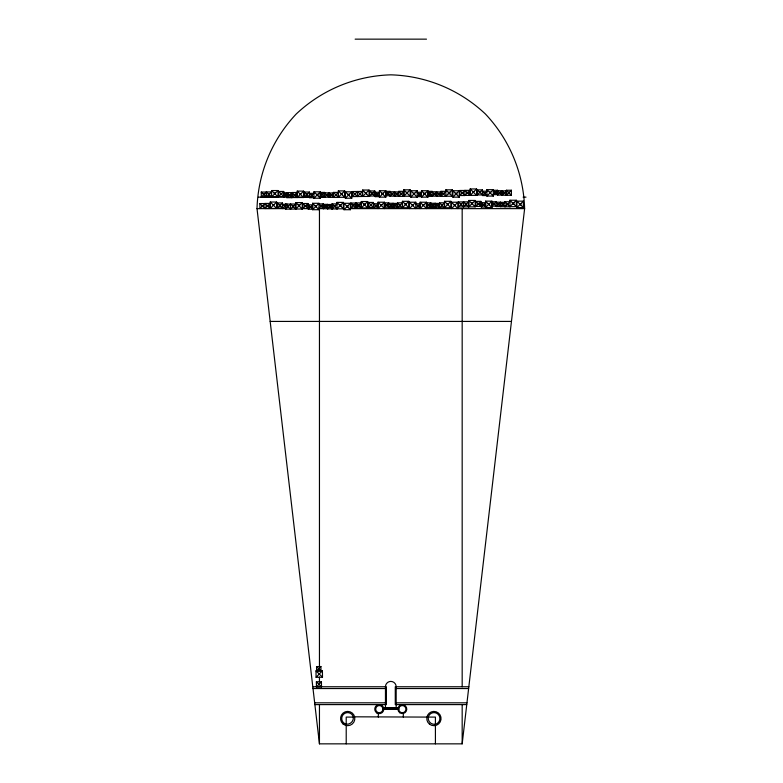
<?xml version="1.0" encoding="UTF-8"?>
<svg xmlns="http://www.w3.org/2000/svg" width="783" height="783" viewBox="0 0 783 783"><rect width="100%" height="100%" fill="white"/><g stroke="black" fill="none" stroke-linecap="round" stroke-linejoin="round"><path stroke-width="1.17" d="M462.176 743.85L524.62 208.63C523.602 173.337 509.664 139.707 485.431 114.024C459.748 89.781 426.118 75.853 390.815 74.835C355.511 75.853 321.882 89.781 296.199 114.024C271.965 139.707 258.028 173.337 257.01 208.63L319.454 743.85L462.176 743.85L462.176 704.602M316.616 670.953L320.922 666.529L320.981 670.894L316.616 670.953L316.557 666.587L320.922 666.529M316.087 677.275L322.41 670.777L322.498 677.187L316.087 677.275L315.999 670.865L322.41 670.777M316.449 686.916L321.421 681.797L316.381 681.866L316.449 686.916L321.5 686.838L321.421 681.797M261.268 197.11L266.308 192.06L261.268 192.06L261.268 197.11L271.417 196.983L271.417 191.933L266.377 191.933L266.377 196.983L271.417 191.933M271.603 196.944L278.014 190.543L271.603 190.543L271.603 196.944L278.014 196.944L278.014 190.543M270.047 203.433L264.997 208.474L270.047 208.474L270.047 203.433L264.997 203.433L264.938 208.601L259.887 203.551L264.938 203.551L259.887 208.601L259.887 203.551M278.709 196.513L283.759 191.463L278.709 191.463L278.709 196.513L283.759 196.513L283.759 191.463M270.233 208.444L276.644 202.034L276.644 208.444L270.233 208.444L270.233 202.034L276.644 202.034M288.438 192.775L284.072 197.14L284.072 192.775L288.438 192.775L288.438 194.957M286.872 197.678L291.912 192.628L286.872 192.628L286.872 197.678L291.912 197.678L291.912 192.628M277.339 208.004L282.389 202.954L277.339 202.954L277.339 208.004L282.389 208.004L282.389 202.954M291.981 197.551L297.021 192.51L297.021 197.551L291.981 197.551L291.981 192.51L297.021 192.51M287.067 204.275L282.702 208.63L282.702 204.275L287.067 204.275L287.067 207.544M285.501 209.169L295.651 209.041L295.651 204.001L285.501 204.118L285.501 209.169L290.542 204.118M297.217 197.522L303.618 191.111L297.217 191.111L297.217 197.522L303.618 197.522L303.618 191.111M290.61 209.041L295.651 204.001M304.313 197.081L309.363 192.031L304.313 192.031L304.313 197.081L309.363 197.081L309.363 192.031M295.837 209.012L302.248 202.601L295.837 202.601L295.837 209.012L302.248 209.012L302.248 202.601M309.676 197.717L314.042 193.352L309.676 193.352L309.676 197.717L314.042 197.717L309.676 193.352M307.993 203.521L302.943 208.572L302.943 203.521L307.993 203.521L307.993 208.572L302.943 203.521M313.963 198.216L320.364 191.806L313.963 191.806L313.963 198.216L320.364 198.216L320.364 191.806M320.267 196.787L324.632 192.422L320.267 192.422L320.267 196.787L324.632 196.787L320.267 192.422M308.306 209.208L312.671 204.843L308.306 204.843L308.306 209.208L312.671 209.208L312.671 204.843M328.958 192.863L328.958 197.228L324.593 192.863L328.958 192.863L324.593 197.228L324.632 192.422M312.583 209.707L318.994 203.296L318.994 209.707L312.583 209.707L312.583 203.296L318.994 203.296M329.163 197.355L333.529 192.99L329.163 192.99L329.163 197.355L333.529 197.355L329.163 192.99M323.262 203.923L318.896 208.278L323.262 208.278L323.262 203.923L318.896 203.923L323.262 208.278M333.392 197.443L338.432 192.403L333.392 192.403L333.392 197.443L338.432 197.443L338.432 192.403M323.222 208.718L327.588 204.353L323.222 204.353L323.222 208.718L327.588 208.718L327.588 204.353M338.334 197.306L344.735 190.905L344.735 197.306L338.334 197.306L338.334 190.905L344.735 190.905M327.793 208.846L332.149 204.49L327.793 204.49L327.793 208.846L332.149 208.846L332.149 204.49M332.021 208.934L337.062 203.893L332.021 203.893L332.021 208.934L337.062 208.934L336.954 202.396L343.365 202.396L343.365 208.807L336.954 208.807L343.365 202.396M345.342 198.216L351.753 191.806L345.342 191.806L345.342 198.216L351.753 198.216L351.753 191.806M352.311 196.602L362.47 196.474L362.47 191.434L352.311 191.551L352.311 196.602L357.361 191.551M343.972 209.707L350.383 203.296L343.972 203.296L343.972 209.707L350.383 209.707L350.383 203.296M357.42 196.474L362.47 191.434M350.941 208.092L355.991 203.051L350.941 203.051L350.941 208.092L355.991 208.092L355.991 203.051M362.656 196.445L369.067 190.034L362.656 190.034L362.656 196.445L369.067 196.445L369.067 190.034M356.05 207.975L361.1 202.924L356.05 202.924L356.05 207.975L361.1 207.975L361.1 202.924M369.762 196.004L374.803 190.964L369.762 190.964L369.762 196.004L374.803 196.004L374.803 190.964M361.286 207.935L367.697 201.525L361.286 201.525L361.286 207.935L367.697 207.935L367.697 201.525M375.126 196.641L379.491 192.275L375.126 192.275L375.126 196.641L379.491 196.641L375.126 192.275M368.392 207.495L373.432 202.454L368.392 202.454L368.392 207.495L373.432 207.495L373.432 202.454M379.403 197.14L385.813 190.739L379.403 190.739L379.403 197.14L385.813 197.14L385.813 190.739M385.716 195.721L390.081 191.355L385.716 191.355L385.716 195.721L390.081 195.721L385.716 191.355M373.755 208.131L378.12 203.766L373.755 203.766L373.755 208.131L378.12 208.131L378.12 203.766M390.042 196.151L394.407 191.786L390.042 191.786L394.407 196.151L390.042 196.151L390.081 191.355M384.443 202.229L378.032 208.63L378.032 202.229L384.443 202.229L384.443 208.63L378.032 202.229M394.603 196.279L398.968 191.923L394.603 191.923L394.603 196.279L398.968 196.279L394.603 191.923M384.345 207.211L388.711 202.846L384.345 202.846L384.345 207.211L388.711 207.211L384.345 202.846M398.831 196.367L403.881 191.326L398.831 191.326L398.831 196.367L403.881 196.367L403.881 191.326M388.671 207.642L393.037 203.286L388.671 203.286L393.037 207.642L388.671 207.642L388.711 202.846M403.774 196.239L410.184 189.829L410.184 196.239L403.774 196.239L403.774 189.829L410.184 189.829M393.232 207.779L397.598 203.414L393.232 203.414L393.232 207.779L408.814 207.73L408.814 201.319L402.403 201.319L402.511 207.867L397.461 202.817L402.511 202.817L397.461 207.867L397.461 202.817M410.791 197.14L417.202 190.739L417.202 197.14L410.791 197.14L410.791 190.739L417.202 190.739M402.403 207.73L408.814 201.319M415.832 202.229L409.421 208.63L409.421 202.229L415.832 202.229L415.832 208.63L409.421 202.229M421.479 197.14L427.89 190.739L421.479 190.739L421.479 197.14L427.89 197.14L427.89 190.739M427.792 195.721L432.157 191.355L427.792 191.355L427.792 195.721L432.157 195.721L427.792 191.355M420.197 203.766L415.832 208.131L420.197 208.131L420.197 203.766L415.832 203.766L420.197 208.131M432.118 196.151L436.483 191.786L432.118 191.786L436.483 196.151L432.118 196.151L432.157 191.355M426.52 202.229L420.109 208.63L420.109 202.229L426.52 202.229L426.52 208.63L420.109 202.229M436.679 196.279L441.044 191.923L436.679 191.923L436.679 196.279L441.044 196.279L441.044 191.923M426.422 207.211L430.777 202.846L426.422 202.846L426.422 207.211L430.777 207.211L430.777 202.846M440.907 196.367L445.958 191.326L440.907 191.326L440.907 196.367L445.958 196.367L440.907 191.326M435.113 203.286L430.748 207.642L430.748 203.286L435.113 203.286L435.113 207.642L426.97 207.564M445.85 196.239L452.261 189.829L445.85 189.829L445.85 196.239L452.261 196.239L452.261 189.829M435.309 207.779L439.674 203.414L435.309 203.414L435.309 207.779L450.891 207.73L450.891 201.319L444.48 201.319L444.587 207.867L439.537 202.817L444.587 202.817L439.537 207.867L439.537 202.817M452.868 197.14L459.278 190.739L459.278 197.14L452.868 197.14L452.868 190.739L459.278 190.739M444.48 207.73L450.891 201.319M459.836 195.525L464.877 190.484L459.836 190.484L459.836 195.525L464.877 195.525L464.945 190.357L469.986 190.357L469.986 195.407L464.945 195.407L469.986 190.357M457.908 202.229L451.497 208.63L451.497 202.229L457.908 202.229L457.908 208.63L451.497 202.229M458.466 207.015L463.507 201.975L463.507 207.015L458.466 207.015L458.466 201.975L468.616 201.848L468.616 206.898L463.575 206.898L463.575 201.848L468.616 206.898M470.182 195.368L476.593 188.957L470.182 188.957L470.182 195.368L476.593 195.368L476.593 188.957M463.575 206.898L468.616 201.848M477.278 194.928L482.328 189.887L477.278 189.887L477.278 194.928L482.328 194.928L482.328 189.887M468.811 206.859L475.212 200.458L475.212 206.859L468.811 206.859L468.811 200.458L475.212 200.458M482.651 195.564L487.006 191.199L482.651 191.199L482.651 195.564L487.006 195.564L482.651 191.199M475.907 206.418L480.958 201.378L475.907 201.378L475.907 206.418L480.958 206.418L480.958 201.378M486.928 196.063L493.329 189.662L486.928 189.662L486.928 196.063L493.329 196.063L493.329 189.662M497.596 190.279L493.231 194.644L497.596 194.644L493.231 190.279L497.596 190.279L497.567 195.075L501.923 195.075L501.923 190.719L497.567 190.719L501.923 195.075M481.271 207.055L485.636 202.689L481.271 202.689L481.271 207.055L485.636 207.055L485.636 202.689M497.567 195.075L501.923 190.719M485.558 207.564L491.959 201.153L491.959 207.564L485.558 207.564L485.558 201.153L491.959 201.153M502.128 195.212L506.493 190.846L502.128 190.846L502.128 195.212L511.397 195.3L511.397 190.249L506.356 190.249L506.356 195.3L511.397 190.249M491.861 206.135L496.226 201.769L491.861 201.769L491.861 206.135L496.226 206.135L491.861 201.769M496.197 206.575L500.552 202.21L496.197 202.21L500.552 206.575L496.197 206.575L496.226 201.769M500.758 206.702L505.123 202.337L500.758 202.337L500.758 206.702L505.123 206.702L500.758 202.337M504.986 206.79L510.027 201.74L504.986 201.74L504.986 206.79L510.027 206.79L509.929 200.242L516.33 200.242L516.33 206.653L509.929 206.653L516.33 200.242M516.946 207.564L523.347 201.153L523.347 207.564L516.946 207.564L516.946 201.153L523.347 201.153M355.13 39.15L426.5 39.15M472.746 191.522L474.028 191.522M479.304 191.904L480.312 191.904M489.492 192.227L490.775 192.227M406.338 192.393L407.62 192.393M365.221 192.598L366.503 192.598L366.503 193.881M503.87 192.589L504.741 192.589M274.167 193.107L275.45 193.107M400.857 193.342L401.865 193.342M413.355 193.293L414.638 193.293M442.924 193.342L443.941 193.342M280.725 193.479L281.733 193.479M340.889 193.47L342.171 193.47L342.171 194.742M299.772 193.675L301.054 193.675M391.784 193.538L392.665 193.538M263.284 194.076L264.292 194.076M322.019 194.174L322.89 194.174M316.518 194.37L317.8 194.37L317.8 195.652M335.408 194.419L336.416 194.419M347.906 194.37L349.189 194.37L349.189 195.652M293.997 194.527L295.005 194.527L295.005 195.535M428.34 196.063L432.451 196.063M258.38 197.14L311.047 197.14M320.824 197.14L328.958 197.228M523.103 197.14L525.99 197.14M471.376 203.022L472.648 203.022M488.112 203.717L489.395 203.717L489.395 204.999M519.501 203.717L520.783 203.717L520.783 204.999M404.968 203.883L406.25 203.883M447.044 203.883L448.326 203.883M363.85 204.089L365.132 204.089M272.797 204.598L274.079 204.598M380.597 204.794L381.879 204.794M411.985 204.794L413.267 204.794M422.673 204.794L423.955 204.794M454.062 204.794L455.344 204.794M352.957 205.068L353.975 205.068M298.401 205.166L299.683 205.166M394.984 205.156L395.855 205.156M437.051 205.156L437.932 205.156M315.148 205.86L316.43 205.86L316.43 207.143M334.038 205.909L335.046 205.909M284.444 206.017L285.325 206.017M257.01 208.63L285.971 208.63M301.435 208.63L308.649 208.63M323.555 208.63L319.454 208.63L319.454 667.273M350.148 208.63L524.62 208.63M270.164 321.421L511.456 321.421M312.789 686.76L386.352 686.76L386.352 704.602L314.874 704.602M468.841 686.76L395.278 686.76L395.278 704.602L466.756 704.602M313.004 688.541L385.461 688.541M396.169 688.541L468.625 688.541M314.668 702.821L385.461 702.821M396.169 702.821L466.962 702.821M382.789 707.901L398.841 707.901L398.87 710.044A3.68 3.68 0 0 0 403.304 712.628L403.304 717.091M378.326 717.091L378.326 712.628A3.602 3.602 0 0 1 376.77 706.618A3.602 3.602 0 0 1 382.789 708.165L398.841 708.165A3.602 3.602 0 0 1 404.86 706.618A3.602 3.602 0 0 1 403.304 712.628M382.877 709.418L398.753 709.418M354.562 716.817L428.281 717.091A6.137 6.137 0 0 0 435.417 724.226A5.892 5.892 0 0 0 439.86 718.031A5.892 5.892 0 0 0 434.467 712.647A5.892 5.892 0 0 0 428.281 717.091L435.417 717.091L435.417 743.85M316.557 666.587L320.981 670.894M315.999 670.865L322.498 677.187M316.381 681.866L321.5 686.838M506.356 190.249L511.397 195.3M516.946 201.153L523.347 207.564M502.128 190.846L506.493 195.212L506.493 190.846M509.929 200.242L516.33 206.653M504.986 201.74L510.027 206.79M486.928 189.662L493.329 196.063M477.278 189.887L482.328 194.928M485.558 201.153L491.959 207.564M470.182 188.957L476.593 195.368M481.271 202.689L485.636 207.055M464.945 190.357L469.986 195.407M475.907 201.378L480.958 206.418M459.836 190.484L464.877 195.525M468.811 200.458L475.212 206.859M452.868 190.739L459.278 197.14M458.466 201.975L463.507 207.015M445.85 189.829L452.261 196.239M436.679 191.923L441.044 196.279M444.48 201.319L450.891 207.73M435.309 203.414L439.674 207.779M421.479 190.739L427.89 197.14M430.748 203.286L435.113 207.642M426.422 202.846L430.777 207.211M410.791 190.739L417.202 197.14M403.774 189.829L410.184 196.239M398.831 191.326L403.881 196.367M402.403 201.319L408.814 207.73M393.232 203.414L397.598 207.779L397.598 203.414M379.403 190.739L385.813 197.14M369.762 190.964L374.803 196.004M362.656 190.034L369.067 196.445M373.755 203.766L378.12 208.131M362.47 196.474L357.42 191.434L357.361 196.602L352.311 191.551M368.392 202.454L373.432 207.495M361.286 201.525L367.697 207.935M345.342 191.806L351.753 198.216M356.05 202.924L361.1 207.975M350.941 203.051L355.991 208.092M338.334 190.905L344.735 197.306M333.392 192.403L338.432 197.443M343.972 203.296L350.383 209.707M336.954 202.396L343.365 208.807M332.021 203.893L337.062 208.934M327.793 204.49L332.149 208.846M313.963 191.806L320.364 198.216M323.222 204.353L327.588 208.718M304.313 192.031L309.363 197.081M312.583 203.296L318.994 209.707M297.217 191.111L303.618 197.522M308.306 204.843L312.671 209.208M291.981 192.51L297.021 197.551M286.872 192.628L291.912 197.678M295.837 202.601L302.248 209.012M284.072 192.775L287.713 196.416M278.709 191.463L283.759 196.513M295.651 209.041L290.61 204.001L290.542 209.169L285.501 204.118M271.603 190.543L278.014 196.944M282.702 204.275L286.343 207.906M266.377 191.933L271.417 196.983M277.339 202.954L282.389 208.004M261.268 192.06L266.308 197.11L266.308 192.06M270.233 202.034L276.644 208.444M264.997 203.433L270.047 208.474M513.765 204.089L513.765 202.807L512.483 202.807L512.483 204.089M509.381 193.274L509.381 192.266L508.373 192.266L508.373 193.274M508.01 204.774L508.01 203.766L507.002 203.766L507.002 204.774M503.371 204.96L503.371 204.079L502.5 204.079L502.5 204.96M500.552 202.21L500.552 206.575M500.18 193.332L500.18 192.461L499.309 192.461L499.309 193.332M498.81 204.823L498.81 203.952L497.939 203.952L497.939 204.823M494.484 204.392L494.484 203.511L493.613 203.511L493.613 204.392M485.264 193.822L485.264 192.941L484.393 192.941L484.393 193.822M478.942 204.402L478.942 203.394L477.933 203.394L477.933 204.402M467.97 193.381L467.97 192.373L466.962 192.373L466.962 193.381M466.599 204.882L466.599 203.874L465.591 203.874L465.591 204.882M462.861 193.509L462.861 192.501L461.853 192.501L461.853 193.509M462.176 208.63L462.176 686.76M461.49 204.999L461.49 203.991L460.482 203.991L460.482 204.999M456.714 194.576L456.714 193.293L455.432 193.293L455.432 194.576M442.561 205.841L442.561 204.833L441.553 204.833L441.553 205.841M436.483 191.786L436.483 196.151M433.361 205.9L433.361 205.029L432.49 205.029L432.49 205.9M430.405 193.969L430.405 193.098L429.534 193.098L429.534 193.969M425.326 194.576L425.326 193.293L424.043 193.293L424.043 194.576M419.815 194.889L419.815 194.018L418.944 194.018L418.944 194.889M418.445 206.389L418.445 205.508L417.574 205.508L417.574 206.389M400.495 205.841L400.495 204.833L399.477 204.833L399.477 205.841M396.697 708.165L396.697 707.636L384.923 707.636L384.923 708.165M396.169 708.165L396.169 686.76A5.354 5.354 0 0 0 390.815 681.406A5.354 5.354 0 0 0 385.461 686.76L385.461 708.165M394.407 191.786L394.407 196.151M393.037 203.286L393.037 207.642M391.285 205.9L391.285 205.029L390.414 205.029L390.414 205.9M391.353 707.636L391.353 708.165M390.815 707.636L390.815 708.165M390.277 707.636L390.277 708.165M388.329 193.969L388.329 193.098L387.458 193.098L387.458 193.969M383.249 194.576L383.249 193.293L381.967 193.293L381.967 194.576M377.749 194.889L377.749 194.018L376.868 194.018L376.868 194.889M376.369 206.389L376.369 205.508L375.497 205.508L375.497 206.389M372.786 193.988L372.786 192.98L371.778 192.98L371.778 193.988M359.084 205.949L359.084 204.94L358.066 204.94L358.066 205.949M355.345 194.585L355.345 193.577L354.337 193.577L354.337 194.585M353.348 716.817L353.348 717.091A6.47 6.47 0 0 1 346.213 724.226A5.892 5.892 0 0 1 341.77 718.031A5.892 5.892 0 0 1 347.163 712.647A5.892 5.892 0 0 1 353.348 717.091L346.213 717.091L346.213 743.85M347.818 207.143L347.818 205.86L346.536 205.86L346.536 207.143M331.777 195.613L331.777 194.742L330.906 194.742L330.906 195.613M330.406 207.103L330.406 206.232L329.535 206.232L329.535 207.103M327.216 195.486L327.216 194.605L326.345 194.605L326.345 195.486M321.519 206.536L321.519 205.665L320.639 205.665L320.639 206.536M319.454 677.08L319.454 681.924M319.454 704.602L319.454 743.85M310.929 207.456L310.929 206.585L310.058 206.585L310.058 207.456M307.347 195.065L307.347 194.057L306.339 194.057L306.339 195.065M305.967 206.555L305.967 205.547L304.959 205.547L304.959 206.555M289.896 195.662L289.896 194.654L288.888 194.654L288.888 195.662M288.526 207.152L288.526 206.144L287.518 206.144L287.518 207.152M286.695 195.398L286.695 194.527L285.824 194.527L285.824 195.398M280.363 205.978L280.363 204.97L279.355 204.97L279.355 205.978M269.401 194.967L269.401 193.959L268.393 193.959L268.393 194.967M268.031 206.458L268.031 205.449L267.023 205.449L267.023 206.458M262.922 206.575L262.922 205.567L261.913 205.567L261.913 206.575M382.789 708.165A3.68 3.68 0 0 1 378.326 712.628M421.567 192.275L417.202 196.641L421.567 196.641L417.202 192.275L421.567 192.275M495.854 192.021L494.983 192.021L494.983 192.892L495.854 192.892L495.854 192.021M449.696 192.393L448.414 192.393L448.414 193.675L449.696 193.675L449.696 192.393M360.454 193.45L359.446 193.45L359.446 194.458L360.454 194.458L360.454 193.45M397.226 193.665L396.355 193.665L396.355 194.536L397.226 194.536L397.226 193.665M434.731 193.538L433.86 193.538L433.86 194.409L434.731 194.409L434.731 193.538M439.302 193.665L438.431 193.665L438.431 194.536L439.302 194.536L439.302 193.665M312.3 195.094L311.428 195.094L311.428 195.965L312.3 195.965L312.3 195.094M483.894 204.441L483.023 204.441L483.023 205.312L483.894 205.312L483.894 204.441M371.416 204.471L370.408 204.471L370.408 205.479L371.416 205.479L371.416 204.471M386.959 204.588L386.088 204.588L386.088 205.459L386.959 205.459L386.959 204.588M429.035 204.588L428.164 204.588L428.164 205.459L429.035 205.459L429.035 204.588M340.801 204.96L339.519 204.96L339.519 206.242L340.801 206.242L340.801 204.96M293.635 206.017L292.627 206.017L292.627 207.025L293.635 207.025L293.635 206.017M325.845 206.105L324.974 206.105L324.974 206.976L325.845 206.976L325.845 206.105M376.917 713A4.541 4.541 0 0 0 383.817 709.232A4.541 4.541 0 0 0 377.103 705.14A4.541 4.541 0 0 0 376.917 713M399.819 712.755A4.424 4.424 0 0 0 406.759 709.496A4.424 4.424 0 0 0 400.465 705.121A4.424 4.424 0 0 0 399.819 712.755M343.12 724.021A7.135 7.135 0 0 0 354.719 719.753A7.135 7.135 0 0 0 345.225 711.835A7.135 7.135 0 0 0 343.12 724.021M429.495 724.158A7.135 7.135 0 0 0 440.976 719.587A7.135 7.135 0 0 0 431.286 711.923A7.135 7.135 0 0 0 429.495 724.158"/></g></svg>
